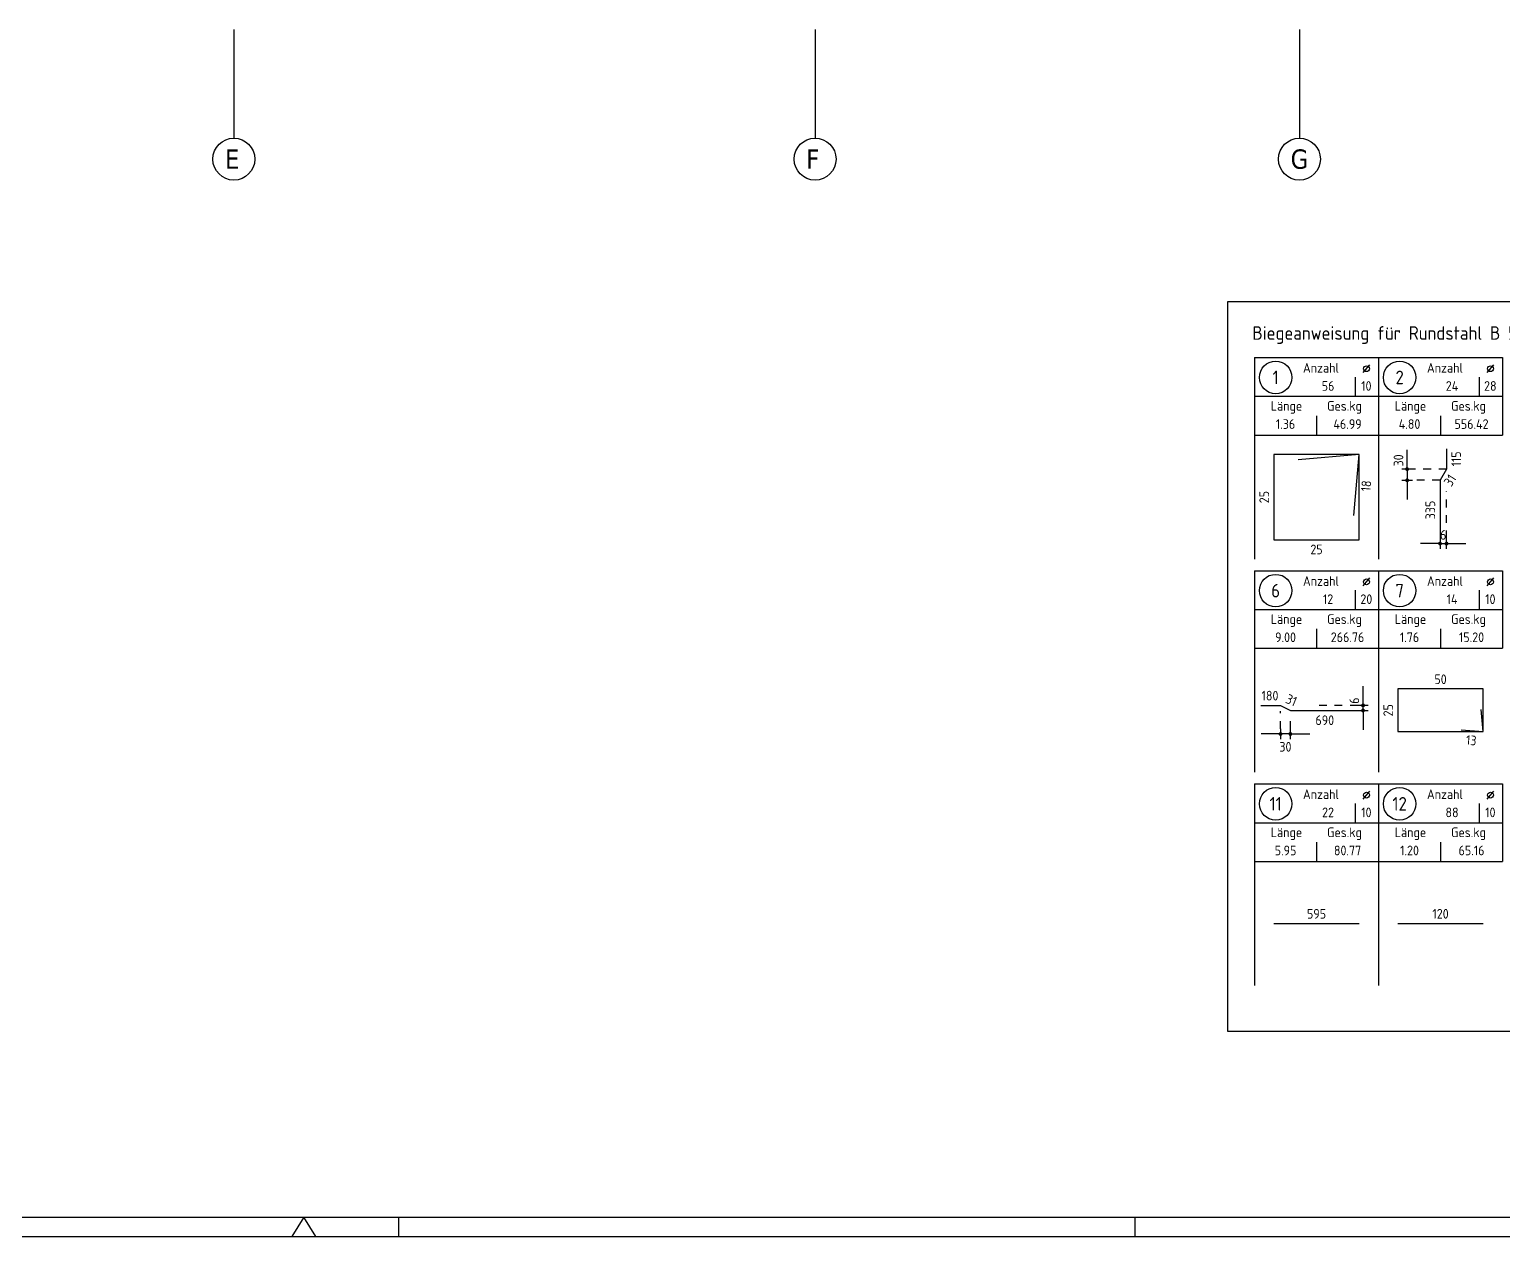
# Model space of a CAD drawing. Extents: x 30.7 to 127.4, y -29 to 23.
# Drawn here: x 66.14 to 85.15, y -19.01 to -3.44 of the extents above; entities that cross this region are included whole.
import ezdxf
from ezdxf.enums import TextEntityAlignment as Align

# ---------------------------------------------------------------- set-up
doc = ezdxf.new("R2010")
doc.units = 0
doc.header["$LTSCALE"] = 0.5
doc.linetypes.add('AUSGEZOGEN', pattern=[1000.01, 1000, 0.01])
doc.linetypes.add('HIDDEN4', pattern=[0.12, 0.02, -0.1])
for name, color, linetype in [('ACHSEN', 7, 'Continuous'), ('MASSE', 7, 'Continuous'), ('RAHMEN', 7, 'Continuous'), ('RND', 7, 'Continuous'), ('RND_BILD', 7, 'Continuous'), ('SFP_Achsen', 7, 'Continuous'), ('TEXT', 7, 'Continuous')]:
    doc.layers.add(name, color=color, linetype=linetype)
doc.styles.add('helv', font='tahoma.ttf')
doc.styles.add('txt', font='isocp.shx')
doc.dimstyles.new('DOT_I', dxfattribs={"dimscale": 0.5, "dimtxt": 0.25, "dimasz": 0.25, "dimexe": 0.1, "dimexo": 0.3, "dimgap": 0.1, "dimtad": 1, "dimdec": 3, "dimzin": 3, "dimtxsty": 'txt', "dimblk": 'DOT', "dimblk1": 'DOT', "dimblk2": 'DOT', "dimsah": 1, "dimcen": 0.1, "dimse1": 1, "dimse2": 1, "dimazin": 0, "dimtfac": 1, "dimtdec": 4, "dimtix": 1, "dimtmove": 2, "dimatfit": 3, "dimfxl": 0, "dimtvp": 1, "dimtolj": 1, "dimtzin": 0, "dimarcsym": 0})

# ---------------------------------------------------------------- blocks, each defined once
blk = doc.blocks.new('A1-57-0')
at = {"layer": 'RAHMEN', "color": 5}
blk.add_line((2, 0.5), (137.4, 0.5), dxfattribs=at)
at = {"layer": 'RAHMEN', "color": 7, "linetype": 'Continuous'}
for p, q in [((59.45, 0.5), (59.14, 0)), ((59.76, 0), (59.45, 0.5))]:
    blk.add_line(p, q, dxfattribs=at)
at = {"layer": 'RAHMEN', "color": 7}
for p, q in [((61.9, 0), (61.9, 0.5)), ((80.9, 0), (80.9, 0.5))]:
    blk.add_line(p, q, dxfattribs=at)
at = {"layer": 'RAHMEN'}
blk.add_line((0, 0), (137.9, 0), dxfattribs=at)
blk = doc.blocks.new('DOT')
at = {"layer": 'MASSE', "color": 7, "linetype": 'Continuous'}
for p, q in [((0, 0), (-1, 0)), ((0, 0.54), (0, -0.54))]:
    blk.add_line(p, q, dxfattribs=at)
at = {"layer": 'MASSE', "color": 7, "linetype": 'Continuous', "const_width": 0.2}
blk.add_lwpolyline([(-0.1, 0, 1), (0.1, 0, 1)], format="xyb", close=True, dxfattribs=at)
blk = doc.blocks.new('*D57')
at = {"layer": 'DEFPOINTS', "color": 0, "linetype": 'AUSGEZOGEN', "transparency": 16777216}
for p in [(84.34, -10.073), (84.424, -10.073), (84.424, -10.073)]:
    blk.add_point(p, dxfattribs=at)
at = {"layer": 'RND_BILD', "color": 0, "linetype": 'AUSGEZOGEN', "lineweight": -2, "transparency": 16777216}
for p, q in [((84.215, -10.073), (84.09, -10.073)), ((84.34, -10.073), (84.424, -10.073)), ((84.549, -10.073), (84.674, -10.073))]:
    blk.add_line(p, q, dxfattribs=at)
at = {"layer": 'RND_BILD', "color": 0, "linetype": 'AUSGEZOGEN', "lineweight": -2, "transparency": 16777216, "xscale": 0.125, "yscale": 0.125, "zscale": 0.125}
blk.add_blockref('DOT', (84.34, -10.073), dxfattribs=at)
at = {"layer": 'RND_BILD', "color": 0, "linetype": 'AUSGEZOGEN', "lineweight": -2, "transparency": 16777216, "xscale": 0.125, "yscale": 0.125, "zscale": 0.125, "rotation": 180}
blk.add_blockref('DOT', (84.424, -10.073), dxfattribs=at)
at = {"layer": 'RND_BILD', "color": 0, "linetype": 'AUSGEZOGEN', "transparency": 16777216, "insert": (84.382, -9.961), "char_height": 0.125, "attachment_point": 5, "style": 'txt'}
blk.add_mtext('\\A1;6', dxfattribs=at)
blk = doc.blocks.new('*D59')
at = {"layer": 'DEFPOINTS', "color": 0, "linetype": 'AUSGEZOGEN', "transparency": 16777216}
for p in [(83.916, -9.113), (83.916, -9.256), (83.916, -9.256)]:
    blk.add_point(p, dxfattribs=at)
at = {"layer": 'MASSE', "color": 0, "linetype": 'AUSGEZOGEN', "lineweight": -2, "transparency": 16777216}
for p, q in [((83.916, -8.988), (83.916, -8.863)), ((83.916, -9.113), (83.916, -9.256)), ((83.916, -9.381), (83.916, -9.506))]:
    blk.add_line(p, q, dxfattribs=at)
at = {"layer": 'MASSE', "color": 0, "linetype": 'AUSGEZOGEN', "lineweight": -2, "transparency": 16777216, "xscale": 0.125, "yscale": 0.125, "zscale": 0.125}
for p, rotation in [((83.916, -9.113), 270), ((83.916, -9.256), 90)]:
    blk.add_blockref('DOT', p, dxfattribs=dict(at, rotation=rotation))
at = {"layer": 'MASSE', "color": 0, "linetype": 'AUSGEZOGEN', "transparency": 16777216, "insert": (83.804, -9), "char_height": 0.125, "attachment_point": 5, "rotation": 90, "style": 'txt'}
blk.add_mtext('\\A1;30', dxfattribs=at)
blk = doc.blocks.new('*D64')
at = {"layer": 'DEFPOINTS', "color": 0, "linetype": 'AUSGEZOGEN', "transparency": 16777216}
for p in [(83.347, -12.16), (83.347, -12.16), (83.347, -12.226)]:
    blk.add_point(p, dxfattribs=at)
at = {"layer": 'RND_BILD', "color": 0, "linetype": 'AUSGEZOGEN', "lineweight": -2, "transparency": 16777216}
for p, q in [((83.347, -12.035), (83.347, -11.91)), ((83.347, -12.226), (83.347, -12.16)), ((83.347, -12.351), (83.347, -12.476))]:
    blk.add_line(p, q, dxfattribs=at)
at = {"layer": 'RND_BILD', "color": 0, "linetype": 'AUSGEZOGEN', "lineweight": -2, "transparency": 16777216, "xscale": 0.125, "yscale": 0.125, "zscale": 0.125}
for p, rotation in [((83.347, -12.16), 270), ((83.347, -12.226), 90)]:
    blk.add_blockref('DOT', p, dxfattribs=dict(at, rotation=rotation))
at = {"layer": 'RND_BILD', "color": 0, "linetype": 'AUSGEZOGEN', "transparency": 16777216, "insert": (83.234, -12.099), "char_height": 0.125, "attachment_point": 5, "rotation": 90, "style": 'txt'}
blk.add_mtext('\\A1;6', dxfattribs=at)
blk = doc.blocks.new('*D65')
at = {"layer": 'DEFPOINTS', "color": 0, "linetype": 'AUSGEZOGEN', "transparency": 16777216}
for p in [(82.282, -12.529), (82.282, -12.529), (82.409, -12.529)]:
    blk.add_point(p, dxfattribs=at)
at = {"layer": 'MASSE', "color": 0, "linetype": 'AUSGEZOGEN', "lineweight": -2, "transparency": 16777216}
for p, q in [((82.157, -12.529), (82.032, -12.529)), ((82.409, -12.529), (82.282, -12.529)), ((82.534, -12.529), (82.659, -12.529))]:
    blk.add_line(p, q, dxfattribs=at)
at = {"layer": 'MASSE', "color": 0, "linetype": 'AUSGEZOGEN', "lineweight": -2, "transparency": 16777216, "xscale": 0.125, "yscale": 0.125, "zscale": 0.125}
blk.add_blockref('DOT', (82.282, -12.529), dxfattribs=at)
at = {"layer": 'MASSE', "color": 0, "linetype": 'AUSGEZOGEN', "lineweight": -2, "transparency": 16777216, "xscale": 0.125, "yscale": 0.125, "zscale": 0.125, "rotation": 180}
blk.add_blockref('DOT', (82.409, -12.529), dxfattribs=at)
at = {"layer": 'MASSE', "color": 0, "linetype": 'AUSGEZOGEN', "transparency": 16777216, "insert": (82.345, -12.694), "char_height": 0.125, "attachment_point": 5, "style": 'txt'}
blk.add_mtext('\\A1;30', dxfattribs=at)
blk = doc.blocks.new('RND_LIS2')
at = {"layer": 'RND', "color": 3, "linetype": 'Continuous'}
for p, q in [((0, 0), (0, -5.2)), ((0, 0), (3.2, 0)), ((3.2, 0), (3.2, -2)), ((2.6, -0.503), (2.6, -1)), ((0, -1), (3.2, -1)), ((1.6, -1.503), (1.6, -2)), ((0, -2), (3.2, -2))]:
    blk.add_line(p, q, dxfattribs=at)
at = {"layer": 'RND', "color": 7, "linetype": 'Continuous'}
blk.add_line((2.805, -0.39), (2.973, -0.186), dxfattribs=at)
at = {"layer": 'RND', "color": 1, "linetype": 'Continuous'}
blk.add_circle((0.545, -0.513), 0.42, dxfattribs=at)
at = {"layer": 'RND', "color": 7, "linetype": 'Continuous'}
blk.add_circle((2.889, -0.288), 0.075, dxfattribs=at)
at = {"layer": 'RND', "color": 7, "linetype": 'Continuous', "style": 'txt'}
for s, p in [('Anzahl', (1.249, -0.391)), ('Länge', (0.42, -1.373)), ('Ges.kg', (1.872, -1.373))]:
    blk.add_text(s, height=0.25, dxfattribs=at).set_placement(p)
at = {"layer": 'RND', "color": 1, "linetype": 'Continuous', "style": 'txt'}
blk.add_attdef('POS1', text='', height=0.35, dxfattribs=at).set_placement((0.545, -0.513), align=Align.MIDDLE)
at = {"layer": 'RND', "color": 7, "linetype": 'Continuous', "style": 'txt'}
for tag, p in [('STK1', (1.897, -0.859)), ('DS1', (2.885, -0.859)), ('LANG1', (0.8, -1.841)), ('GEW', (2.4, -1.841))]:
    blk.add_attdef(tag, text='', height=0.25, dxfattribs=at).set_placement(p, align=Align.CENTER)

msp = doc.modelspace()

# ---------------------------------------------------------------- linework, layer by layer
at = {"layer": 'ACHSEN', "color": 140, "linetype": 'AUSGEZOGEN'}
for p, q in [((68.7757, -3.4418), (68.7757, -4.8439)), ((76.2757, -3.4418), (76.2757, -4.8439)), ((82.5257, -3.4418), (82.5257, -4.8439))]:
    msp.add_line(p, q, dxfattribs=at)
at = {"layer": 'RND_BILD', "color": 7, "linetype": 'HIDDEN4'}
for p, q in [((84.424, -9.1128), (83.9836, -9.1128)), ((84.3398, -9.2555), (83.9836, -9.2555)), ((84.424, -10.0057), (84.424, -9.4023)), ((83.2792, -12.1595), (82.686, -12.1595)), ((82.2817, -12.4619), (82.2817, -12.2363)), ((82.4089, -12.4619), (82.4089, -12.2872))]:
    msp.add_line(p, q, dxfattribs=at)
at = {"layer": 'RND_BILD', "color": 1, "linetype": 'AUSGEZOGEN'}
for points in [[(83.2277, -9.7122), (83.2967, -8.9232), (82.1967, -8.9232), (82.1967, -10.0232), (83.2967, -10.0232), (83.2967, -8.9232), (82.5077, -8.9922)], [(84.424, -8.8493), (84.424, -9.1128), (84.3398, -9.2555), (84.3398, -10.0232)], [(84.6118, -12.4733), (84.8967, -12.4982), (84.8967, -11.9482), (83.7967, -11.9482), (83.7967, -12.4982), (84.8967, -12.4982), (84.8718, -12.2133)], [(82.027, -12.1595), (82.2817, -12.1595), (82.4089, -12.2264), (83.2967, -12.2264)], [(82.1967, -14.9732), (83.2967, -14.9732)], [(83.7967, -14.9732), (84.8967, -14.9732)]]:
    msp.add_lwpolyline(points, dxfattribs=at)
at = {"layer": 'SFP_Achsen', "color": 7, "linetype": 'AUSGEZOGEN'}
for centre in [(68.7757, -5.1144), (76.2757, -5.1144), (82.5257, -5.1144)]:
    msp.add_circle(centre, 0.2705, dxfattribs=at)
at = {"layer": 'TEXT', "color": 1, "linetype": 'AUSGEZOGEN'}
msp.add_lwpolyline([(81.6019, -6.9503), (98.0629, -6.9503), (98.0629, -16.3675), (81.6019, -16.3675)], close=True, dxfattribs=at)

# ---------------------------------------------------------------- block references
at = {"layer": 'RAHMEN', "color": 7, "linetype": 'AUSGEZOGEN', "xscale": 0.5, "yscale": 0.5, "zscale": 0.5}
msp.add_blockref('A1-57-0', (39.9553, -19.0109), dxfattribs=at)
at = {"layer": 'RND_BILD', "color": 6, "linetype": 'AUSGEZOGEN', "xscale": 0.5, "yscale": 0.5, "zscale": 0.5}
msp.add_blockref('RND_LIS2', (81.9467, -7.6732), dxfattribs=at).add_auto_attribs({'POS1': '1', 'STK1': '56', 'DS1': '10', 'LANG1': '1.36', 'GEW': '46.99'})
at = {"layer": 'RND_BILD', "color": 7, "linetype": 'AUSGEZOGEN', "xscale": 0.5, "yscale": 0.5, "zscale": 0.5}
for p, values in [((83.5467, -7.6732), {'POS1': '2', 'STK1': '24', 'DS1': '28', 'LANG1': '4.80', 'GEW': '556.42'}), ((81.9467, -10.4232), {'POS1': '6', 'STK1': '12', 'DS1': '20', 'LANG1': '9.00', 'GEW': '266.76'}), ((83.5467, -10.4232), {'POS1': '7', 'STK1': '14', 'DS1': '10', 'LANG1': '1.76', 'GEW': '15.20'}), ((81.9467, -13.1732), {'POS1': '11', 'STK1': '22', 'DS1': '10', 'LANG1': '5.95', 'GEW': '80.77'}), ((83.5467, -13.1732), {'POS1': '12', 'STK1': '88', 'DS1': '10', 'LANG1': '1.20', 'GEW': '65.16'})]:
    msp.add_blockref('RND_LIS2', p, dxfattribs=at).add_auto_attribs(values)

# ---------------------------------------------------------------- texts
at = {"layer": 'RND_BILD', "color": 7, "linetype": 'AUSGEZOGEN', "style": 'txt'}
for s, rotation, p in [('115', 90, (84.549, -8.9811)), ('18', 84.99986, (83.3867, -9.3286)), ('31', 57.38607, (84.4691, -9.257)), ('25', 90, (82.0717, -9.4732)), ('335', 90, (84.2148, -9.6394)), ('31', 337.16062, (82.4228, -12.0922)), ('25', 90, (83.6717, -12.2232)), ('13', 354.99986, (84.7434, -12.6103))]:
    msp.add_text(s, height=0.125, rotation=rotation, dxfattribs=at).set_placement(p, align=Align.MIDDLE)
for s, p in [('25', (82.7467, -10.1482)), ('50', (84.3467, -11.8232)), ('180', (82.1459, -12.0345)), ('690', (82.8528, -12.3514)), ('595', (82.7467, -14.8482)), ('120', (84.3467, -14.8482))]:
    msp.add_text(s, height=0.125, dxfattribs=at).set_placement(p, align=Align.MIDDLE)
at = {"layer": 'SFP_Achsen', "color": 6, "linetype": 'AUSGEZOGEN', "style": 'helv'}
for s, p in [('E', (68.6616, -5.2387)), ('F', (76.1616, -5.2387)), ('G', (82.4116, -5.2387))]:
    msp.add_text(s, height=0.25, dxfattribs=at).set_placement(p)
at = {"layer": 'TEXT', "color": 1, "linetype": 'AUSGEZOGEN', "style": 'txt'}
msp.add_text('Biegeanweisung für Rundstahl B 500 (B)', height=0.175, dxfattribs=at).set_placement((81.9187, -7.4442))

# ---------------------------------------------------------------- dimensions: what is measured, and where the dimension line sits
at = {"layer": 'MASSE', "color": 7, "linetype": 'AUSGEZOGEN'}
dim = msp.add_linear_dim(base=(83.9161, -9.2555), p1=(83.9161, -9.1128), p2=(83.9161, -9.2555), angle=90, text='30', dimstyle='DOT_I', override={"dimdec": 1, "dimlfac": 100}, dxfattribs=at)
dim.commit()
dim.dimension.update_dxf_attribs({"geometry": '*D59', "text_midpoint": (83.8036, -9.0001), "dimtype": 160})
dim = msp.add_linear_dim(base=(82.2817, -12.5294), p1=(82.4089, -12.5294), p2=(82.2817, -12.5294), text='30', dimstyle='DOT_I', override={"dimdec": 1, "dimlfac": 100}, dxfattribs=at)
dim.commit()
dim.dimension.update_dxf_attribs({"geometry": '*D65', "text_midpoint": (82.3453, -12.6941), "dimtype": 160})
at = {"layer": 'RND_BILD', "color": 7, "linetype": 'AUSGEZOGEN'}
dim = msp.add_linear_dim(base=(84.424, -10.0732), p1=(84.3398, -10.0732), p2=(84.424, -10.0732), text='6', dimstyle='DOT_I', override={"dimdec": 0, "dimlfac": 100}, dxfattribs=at)
dim.commit()
dim.dimension.update_dxf_attribs({"geometry": '*D57', "text_midpoint": (84.3819, -9.9607)})
dim = msp.add_linear_dim(base=(83.3467, -12.1595), p1=(83.3467, -12.2264), p2=(83.3467, -12.1595), angle=90, text='6', dimstyle='DOT_I', override={"dimdec": 0, "dimlfac": 100}, dxfattribs=at)
dim.commit()
dim.dimension.update_dxf_attribs({"geometry": '*D64', "text_midpoint": (83.2342, -12.0987), "dimtype": 160})

doc.saveas('drawing.dxf')
